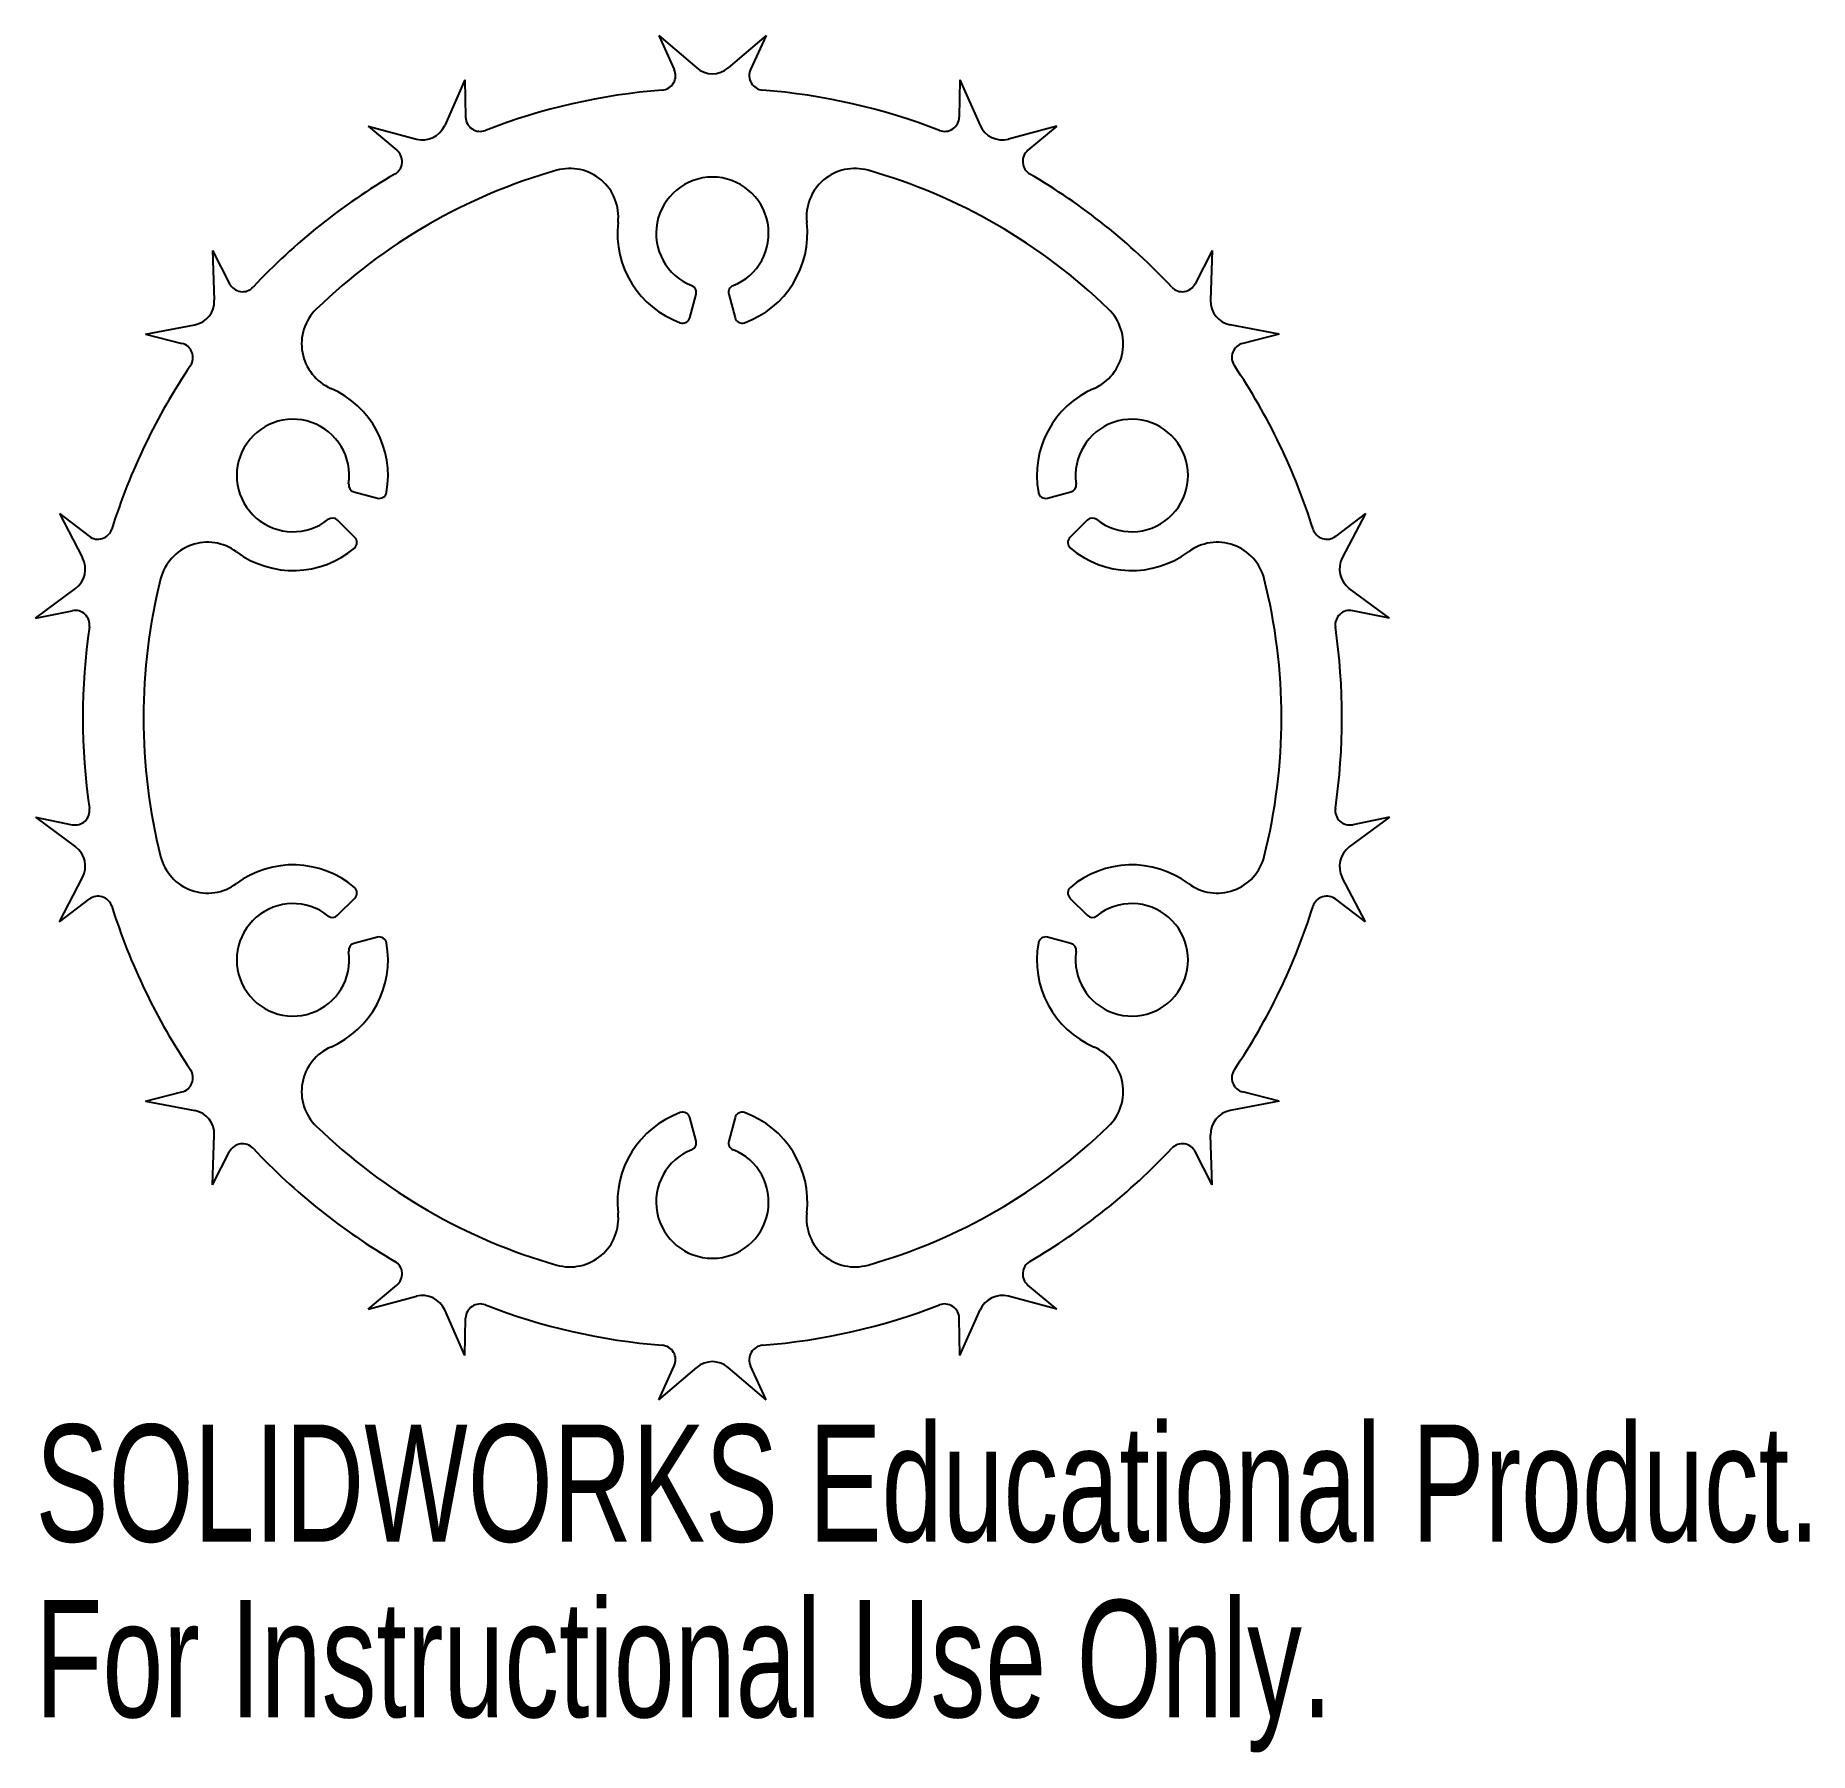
# Model space of a CAD drawing. Header units: millimetres. Extents: x -28 to 45.3, y -42.7 to 28.2.
import ezdxf

# ---------------------------------------------------------------- set-up
doc = ezdxf.new("R2010")
doc.units = ezdxf.units.MM
doc.styles.add('SLDTEXTSTYLE0', font='TXT', dxfattribs={"width": 0.7})

msp = doc.modelspace()

# ---------------------------------------------------------------- linework, layer by layer
at = {"color": 7, "linetype": 'Continuous', "lineweight": 25}
for p, q in [((-2.217, 28.17), (-0.649, 26.832)), ((-2.217, 28.17), (-1.576, 26.764)), ((2.217, 28.17), (0.649, 26.832)), ((2.217, 28.17), (1.576, 26.764)), ((-10.225, 26.343), (-11.057, 24.456)), ((-10.225, 26.343), (-10.192, 24.797)), ((10.225, 26.343), (10.192, 24.797)), ((10.225, 26.343), (11.057, 24.456)), ((-14.22, 24.419), (-12.227, 23.893)), ((-14.22, 24.419), (-13.033, 23.43)), ((14.22, 24.419), (12.227, 23.893)), ((14.22, 24.419), (13.033, 23.43)), ((-20.642, 19.297), (-19.942, 17.919)), ((-20.642, 19.297), (-20.573, 17.237)), ((20.642, 19.297), (19.942, 17.919)), ((20.642, 19.297), (20.573, 17.237)), ((-0.935, 16.512), (-0.675, 17.483)), ((0.675, 17.483), (0.935, 16.512)), ((-23.407, 15.831), (-21.383, 16.221)), ((23.407, 15.831), (21.383, 16.221)), ((-23.407, 15.831), (-21.908, 15.455)), ((23.407, 15.831), (21.908, 15.455)), ((-14.803, 9.325), (-13.833, 9.065)), ((13.833, 9.065), (14.803, 9.325)), ((-26.971, 8.43), (-25.742, 7.492)), ((-26.971, 8.43), (-26.014, 6.604)), ((-14.767, 7.447), (-15.478, 8.157)), ((15.478, 8.157), (14.767, 7.447)), ((26.971, 8.43), (25.742, 7.492)), ((26.971, 8.43), (26.014, 6.604)), ((-27.957, 4.107), (-26.303, 5.337)), ((27.957, 4.107), (26.303, 5.337)), ((-27.957, 4.107), (-26.444, 4.419)), ((27.957, 4.107), (26.444, 4.419)), ((-27.957, -4.107), (-26.444, -4.419)), ((-27.957, -4.107), (-26.303, -5.337)), ((27.957, -4.107), (26.303, -5.337)), ((27.957, -4.107), (26.444, -4.419)), ((-26.971, -8.43), (-26.014, -6.604)), ((26.971, -8.43), (26.014, -6.604)), ((-26.971, -8.43), (-25.742, -7.492)), ((-15.478, -8.157), (-14.767, -7.447)), ((14.767, -7.447), (15.478, -8.157)), ((26.971, -8.43), (25.742, -7.492)), ((-13.833, -9.065), (-14.803, -9.325)), ((14.803, -9.325), (13.833, -9.065)), ((-23.407, -15.831), (-21.908, -15.455)), ((-23.407, -15.831), (-21.383, -16.221)), ((23.407, -15.831), (21.383, -16.221)), ((23.407, -15.831), (21.908, -15.455)), ((-0.675, -17.483), (-0.935, -16.512)), ((0.935, -16.512), (0.675, -17.483)), ((-20.642, -19.297), (-20.573, -17.237)), ((20.642, -19.297), (20.573, -17.237)), ((-20.642, -19.297), (-19.942, -17.919)), ((20.642, -19.297), (19.942, -17.919)), ((-14.22, -24.419), (-13.033, -23.43)), ((14.22, -24.419), (13.033, -23.43)), ((-14.22, -24.419), (-12.227, -23.893)), ((14.22, -24.419), (12.227, -23.893)), ((-10.225, -26.343), (-11.057, -24.456)), ((-10.225, -26.343), (-10.192, -24.797)), ((10.225, -26.343), (10.192, -24.797)), ((10.225, -26.343), (11.057, -24.456)), ((-2.217, -28.17), (-1.576, -26.764)), ((-2.217, -28.17), (-0.649, -26.832)), ((2.217, -28.17), (0.649, -26.832)), ((2.217, -28.17), (1.576, -26.764))]:
    msp.add_line(p, q, dxfattribs=at)
for centre, radius, start, end in [((-2.122, 26.515), 0.6, 274.57586, 24.5), ((0, 27.592), 1, 229.5, 310.5), ((2.122, 26.515), 0.6, 155.5, 265.42414), ((0, 0), 26, 94.57586, 111.13843), ((0, 0), 26, 68.86157, 85.42414), ((-11.972, 24.859), 1, 255.21429, 336.21429), ((-9.593, 24.81), 0.6, 181.21429, 291.13843), ((9.593, 24.81), 0.6, 248.86157, 358.78571), ((11.972, 24.859), 1, 203.78571, 284.78571), ((-13.416, 22.969), 0.6, 300.29014, 50.21429), ((13.416, 22.969), 0.6, 129.78571, 239.70986), ((0, 0), 26, 120.29014, 136.85271), ((0, 0), 23.5, 105.8837, 134.1163), ((-5.884, 20.679), 2, 353.4165, 105.8837), ((0, 20), 2.323, 291.5667, 248.4333), ((5.884, 20.679), 2, 74.1163, 186.5835), ((0, 0), 23.5, 45.8837, 74.1163), ((0, 0), 26, 43.14729, 59.70986), ((0, 20), 3.923, 173.4165, 250.25062), ((0, 20), 3.923, 289.74938, 6.5835), ((-19.407, 18.191), 0.6, 206.92857, 316.85271), ((-0.964, 17.56), 0.3, 345, 68.4333), ((0.964, 17.56), 0.3, 111.5667, 195), ((19.407, 18.191), 0.6, 223.14729, 333.07143), ((-21.572, 17.203), 1, 280.92857, 1.92857), ((-14.967, 15.435), 2, 134.1163, 246.5835), ((14.967, 15.435), 2, 293.4165, 45.8837), ((21.572, 17.203), 1, 178.07143, 259.07143), ((-1.224, 16.59), 0.3, 250.25062, 345), ((1.224, 16.59), 0.3, 195, 289.74938), ((-22.054, 14.873), 0.6, 326.00443, 75.92857), ((22.054, 14.873), 0.6, 104.07143, 213.99557), ((0, 0), 26, 146.00443, 162.567), ((0, 0), 26, 17.433, 33.99557), ((-17.321, 10), 3.923, 349.74938, 66.5835), ((17.321, 10), 3.923, 113.4165, 190.25062), ((-17.321, 10), 2.323, 351.5667, 308.4333), ((17.321, 10), 2.323, 231.5667, 188.4333), ((-14.726, 9.615), 0.3, 171.5667, 255), ((14.726, 9.615), 0.3, 285, 8.4333), ((-13.755, 9.355), 0.3, 255, 349.74938), ((13.755, 9.355), 0.3, 190.25062, 285), ((-15.69, 7.945), 0.3, 45, 128.4333), ((15.69, 7.945), 0.3, 51.5667, 135), ((-25.378, 7.969), 0.6, 232.64286, 342.567), ((-14.979, 7.235), 0.3, 310.25062, 45), ((14.979, 7.235), 0.3, 135, 229.74938), ((25.378, 7.969), 0.6, 197.433, 307.35714), ((-26.9, 6.14), 1, 306.64286, 27.64286), ((-20.851, 5.244), 2, 53.4165, 165.8837), ((-17.321, 10), 3.923, 233.4165, 310.25062), ((17.321, 10), 3.923, 229.74938, 306.5835), ((20.851, 5.244), 2, 14.1163, 126.5835), ((26.9, 6.14), 1, 152.35714, 233.35714), ((0, 0), 23.5, 165.8837, 194.1163), ((0, 0), 23.5, 345.8837, 14.1163), ((-26.323, 3.831), 0.6, 351.71871, 101.64286), ((26.323, 3.831), 0.6, 78.35714, 188.28129), ((0, 0), 26, 171.71871, 188.28129), ((0, 0), 26, 351.71871, 8.28129), ((-26.323, -3.831), 0.6, 258.35714, 8.28129), ((26.323, -3.831), 0.6, 171.71871, 281.64286), ((-26.9, -6.14), 1, 332.35714, 53.35714), ((-20.851, -5.244), 2, 194.1163, 306.5835), ((20.851, -5.244), 2, 233.4165, 345.8837), ((26.9, -6.14), 1, 126.64286, 207.64286), ((-17.321, -10), 3.923, 49.74938, 126.5835), ((17.321, -10), 3.923, 53.4165, 130.25062), ((-14.979, -7.235), 0.3, 315, 49.74938), ((14.979, -7.235), 0.3, 130.25062, 225), ((-25.378, -7.969), 0.6, 17.433, 127.35714), ((0, 0), 26, 197.433, 213.99557), ((-17.321, -10), 2.323, 51.5667, 8.4333), ((17.321, -10), 2.323, 171.5667, 128.4333), ((0, 0), 26, 326.00443, 342.567), ((25.378, -7.969), 0.6, 52.64286, 162.567), ((-15.69, -7.945), 0.3, 231.5667, 315), ((15.69, -7.945), 0.3, 225, 308.4333), ((-17.321, -10), 3.923, 293.4165, 10.25062), ((-14.726, -9.615), 0.3, 105, 188.4333), ((-13.755, -9.355), 0.3, 10.25062, 105), ((17.321, -10), 3.923, 169.74938, 246.5835), ((13.755, -9.355), 0.3, 75, 169.74938), ((14.726, -9.615), 0.3, 351.5667, 75), ((-14.967, -15.435), 2, 113.4165, 225.8837), ((14.967, -15.435), 2, 314.1163, 66.5835), ((-22.054, -14.873), 0.6, 284.07143, 33.99557), ((22.054, -14.873), 0.6, 146.00443, 255.92857), ((-21.572, -17.203), 1, 358.07143, 79.07143), ((0, -20), 3.923, 109.74938, 186.5835), ((-1.224, -16.59), 0.3, 15, 109.74938), ((1.224, -16.59), 0.3, 70.25062, 165), ((0, -20), 3.923, 353.4165, 70.25062), ((21.572, -17.203), 1, 100.92857, 181.92857), ((0, 0), 23.5, 225.8837, 254.1163), ((-0.964, -17.56), 0.3, 291.5667, 15), ((0.964, -17.56), 0.3, 165, 248.4333), ((0, 0), 23.5, 285.8837, 314.1163), ((-19.407, -18.191), 0.6, 43.14729, 153.07143), ((0, 0), 26, 223.14729, 239.70986), ((0, -20), 2.323, 111.5667, 68.4333), ((0, 0), 26, 300.29014, 316.85271), ((19.407, -18.191), 0.6, 26.92857, 136.85271), ((-5.884, -20.679), 2, 254.1163, 6.5835), ((5.884, -20.679), 2, 173.4165, 285.8837), ((-13.416, -22.969), 0.6, 309.78571, 59.70986), ((13.416, -22.969), 0.6, 120.29014, 230.21429), ((-11.972, -24.859), 1, 23.78571, 104.78571), ((11.972, -24.859), 1, 75.21429, 156.21429), ((-9.593, -24.81), 0.6, 68.86157, 178.78571), ((0, 0), 26, 248.86157, 265.42414), ((0, 0), 26, 274.57586, 291.13843), ((9.593, -24.81), 0.6, 1.21429, 111.13843), ((-2.122, -26.515), 0.6, 335.5, 85.42414), ((2.122, -26.515), 0.6, 94.57586, 204.5), ((0, -27.592), 1, 49.5, 130.5)]:
    msp.add_arc(centre, radius, start, end, dxfattribs=at)

# ---------------------------------------------------------------- texts
at = {"color": 7, "linetype": 'Continuous', "char_height": 4.83362, "attachment_point": 1, "style": 'SLDTEXTSTYLE0'}
for s, insert in [('SOLIDWORKS Educational Product.', (-27.957, -29.19)), ('For Instructional Use Only.', (-27.957, -36.44))]:
    msp.add_mtext(s, dxfattribs=dict(at, insert=insert))

doc.saveas('drawing.dxf')
